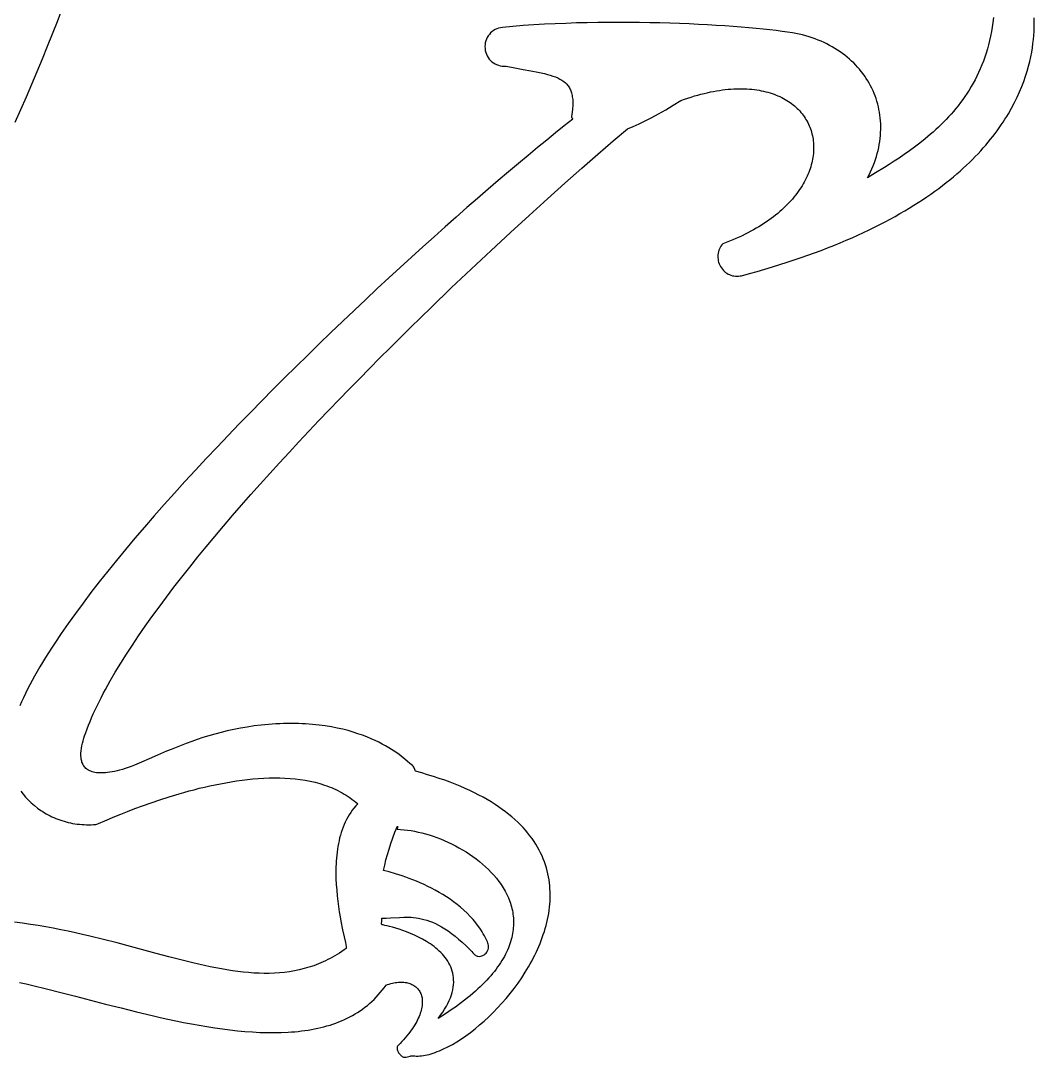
# Model space of a CAD drawing. Extents: x 0 to 113, y 52 to 137.
# Drawn here: x 64.05 to 78.8, y 57.71 to 72.79 of the extents above; entities that cross this region are included whole.
import ezdxf

# ---------------------------------------------------------------- set-up
doc = ezdxf.new("R2010")
doc.units = 0
doc.header["$MEASUREMENT"] = 0

msp = doc.modelspace()

# ---------------------------------------------------------------- linework, layer by layer
for points in [[(63.973, 71.313), (64.056, 71.498), (64.137, 71.683), (64.216, 71.867), (64.293, 72.051), (64.37, 72.234), (64.444, 72.417), (64.517, 72.599), (64.588, 72.779), (64.657, 72.96)], [(64.034, 58.794), (64.13, 58.773), (64.228, 58.75), (64.429, 58.702), (64.637, 58.649), (64.849, 58.594), (65.067, 58.538), (65.288, 58.48), (65.512, 58.423), (65.739, 58.366), (65.967, 58.312), (66.081, 58.286), (66.195, 58.261), (66.309, 58.237), (66.423, 58.213), (66.537, 58.192), (66.65, 58.171), (66.763, 58.152), (66.875, 58.134), (66.987, 58.118), (67.097, 58.104), (67.207, 58.092), (67.316, 58.082), (67.424, 58.074), (67.531, 58.068), (67.636, 58.065), (67.74, 58.064), (67.843, 58.066), (67.943, 58.07), (67.993, 58.073), (68.043, 58.077), (68.091, 58.082), (68.14, 58.088), (68.188, 58.094), (68.235, 58.101), (68.282, 58.109), (68.329, 58.118), (68.375, 58.128), (68.42, 58.138), (68.465, 58.149), (68.509, 58.161), (68.553, 58.174), (68.596, 58.188), (68.638, 58.203), (68.68, 58.219), (68.722, 58.236), (68.762, 58.254), (68.802, 58.272), (68.841, 58.292), (68.88, 58.313), (68.918, 58.335), (68.955, 58.357), (68.992, 58.381), (69.027, 58.406), (69.062, 58.432), (69.097, 58.459), (69.13, 58.487), (69.163, 58.517), (69.195, 58.547), (69.226, 58.579), (69.256, 58.612), (69.285, 58.646), (69.314, 58.681), (69.342, 58.717), (69.369, 58.755), (69.392, 58.763), (69.416, 58.771), (69.439, 58.777), (69.462, 58.783), (69.484, 58.788), (69.506, 58.792), (69.527, 58.795), (69.548, 58.797), (69.569, 58.798), (69.589, 58.798), (69.609, 58.798), (69.628, 58.797), (69.646, 58.795), (69.664, 58.792), (69.682, 58.788), (69.699, 58.784), (69.715, 58.779), (69.731, 58.773), (69.746, 58.766), (69.76, 58.759), (69.774, 58.751), (69.787, 58.742), (69.8, 58.732), (69.812, 58.722), (69.823, 58.711), (69.833, 58.7), (69.843, 58.688), (69.852, 58.675), (69.86, 58.661), (69.867, 58.647), (69.874, 58.632), (69.88, 58.617), (69.885, 58.601), (69.889, 58.585), (69.892, 58.568), (69.894, 58.55), (69.896, 58.532), (69.896, 58.513), (69.896, 58.494), (69.895, 58.474), (69.892, 58.454), (69.889, 58.433), (69.885, 58.412), (69.88, 58.39), (69.874, 58.368), (69.866, 58.346), (69.858, 58.323), (69.849, 58.299), (69.838, 58.275), (69.827, 58.251), (69.814, 58.226), (69.801, 58.201), (69.786, 58.176), (69.77, 58.15), (69.753, 58.124), (69.734, 58.098), (69.715, 58.071), (69.694, 58.044), (69.672, 58.016), (69.649, 57.989), (69.624, 57.961), (69.599, 57.933), (69.572, 57.904), (69.543, 57.875), (69.537, 57.867), (69.532, 57.858), (69.529, 57.848), (69.528, 57.838), (69.529, 57.827), (69.531, 57.816), (69.535, 57.805), (69.54, 57.793), (69.546, 57.782), (69.552, 57.771), (69.56, 57.76), (69.568, 57.75), (69.577, 57.741), (69.586, 57.732), (69.595, 57.724), (69.605, 57.717), (69.614, 57.712), (69.623, 57.708), (69.632, 57.706), (69.642, 57.705), (69.651, 57.706), (69.66, 57.707), (69.68, 57.712), (69.699, 57.717), (69.719, 57.723), (69.73, 57.725), (69.74, 57.726), (69.751, 57.727), (69.762, 57.726), (69.785, 57.724), (69.809, 57.723), (69.834, 57.723), (69.86, 57.724), (69.886, 57.727), (69.912, 57.73), (69.939, 57.735), (69.967, 57.741), (69.995, 57.748), (70.024, 57.756), (70.053, 57.765), (70.083, 57.775), (70.113, 57.787), (70.144, 57.799), (70.174, 57.812), (70.206, 57.826), (70.269, 57.858), (70.333, 57.893), (70.398, 57.931), (70.464, 57.974), (70.531, 58.019), (70.597, 58.068), (70.664, 58.12), (70.73, 58.175), (70.796, 58.233), (70.862, 58.294), (70.927, 58.357), (70.991, 58.423), (71.053, 58.491), (71.115, 58.561), (71.174, 58.633), (71.232, 58.708), (71.289, 58.784), (71.342, 58.862), (71.394, 58.942), (71.419, 58.982), (71.443, 59.023), (71.466, 59.064), (71.489, 59.105), (71.511, 59.147), (71.532, 59.189), (71.553, 59.231), (71.572, 59.274), (71.591, 59.317), (71.609, 59.36), (71.626, 59.403), (71.642, 59.446), (71.657, 59.49), (71.672, 59.534), (71.685, 59.578), (71.697, 59.622), (71.708, 59.666), (71.718, 59.71), (71.727, 59.755), (71.735, 59.799), (71.742, 59.843), (71.747, 59.888), (71.752, 59.933), (71.755, 59.977), (71.757, 60.022), (71.757, 60.066), (71.756, 60.111), (71.754, 60.155), (71.751, 60.2), (71.746, 60.244), (71.74, 60.288), (71.733, 60.332), (71.724, 60.376), (71.713, 60.42), (71.701, 60.463), (71.688, 60.507), (71.673, 60.55), (71.656, 60.593), (71.638, 60.636), (71.618, 60.678), (71.596, 60.721), (71.573, 60.763), (71.548, 60.805), (71.522, 60.846), (71.493, 60.887), (71.463, 60.928), (71.431, 60.968), (71.398, 61.008), (71.362, 61.048), (71.324, 61.087), (71.285, 61.126), (71.244, 61.164), (71.201, 61.202), (71.155, 61.24), (71.108, 61.277), (71.059, 61.313), (71.007, 61.349), (70.954, 61.385), (70.899, 61.42), (70.841, 61.454), (70.781, 61.488), (70.719, 61.521), (70.655, 61.554), (70.589, 61.586), (70.52, 61.617), (70.449, 61.648), (70.376, 61.678), (70.3, 61.707), (70.222, 61.736), (70.142, 61.763), (70.06, 61.791), (69.974, 61.817), (69.887, 61.843), (69.797, 61.868), (69.791, 61.88), (69.786, 61.892), (69.777, 61.915), (69.771, 61.927), (69.763, 61.939), (69.751, 61.951), (69.736, 61.964), (69.714, 61.982), (69.682, 62.01), (69.64, 62.045), (69.587, 62.086), (69.557, 62.109), (69.524, 62.133), (69.488, 62.158), (69.449, 62.183), (69.407, 62.209), (69.362, 62.235), (69.314, 62.262), (69.263, 62.288), (69.209, 62.315), (69.151, 62.34), (69.091, 62.366), (69.027, 62.39), (68.96, 62.414), (68.889, 62.437), (68.815, 62.458), (68.738, 62.478), (68.657, 62.496), (68.573, 62.512), (68.484, 62.527), (68.393, 62.539), (68.297, 62.549), (68.198, 62.556), (68.147, 62.559), (68.095, 62.561), (68.042, 62.562), (67.988, 62.562), (67.932, 62.562), (67.876, 62.561), (67.821, 62.559), (67.766, 62.556), (67.658, 62.549), (67.553, 62.539), (67.45, 62.526), (67.349, 62.511), (67.25, 62.494), (67.153, 62.475), (67.059, 62.454), (66.967, 62.432), (66.877, 62.408), (66.789, 62.382), (66.704, 62.356), (66.621, 62.329), (66.541, 62.301), (66.462, 62.272), (66.386, 62.244), (66.313, 62.215), (66.241, 62.186), (66.173, 62.157), (66.042, 62.101), (65.921, 62.048), (65.809, 61.999), (65.707, 61.956), (65.66, 61.937), (65.615, 61.921), (65.573, 61.906), (65.533, 61.894), (65.492, 61.883), (65.454, 61.874), (65.417, 61.865), (65.381, 61.858), (65.347, 61.853), (65.315, 61.848), (65.285, 61.845), (65.256, 61.843), (65.228, 61.842), (65.202, 61.843), (65.177, 61.844), (65.154, 61.846), (65.132, 61.85), (65.111, 61.854), (65.092, 61.859), (65.074, 61.866), (65.057, 61.873), (65.041, 61.881), (65.027, 61.889), (65.014, 61.899), (65.001, 61.909), (64.99, 61.92), (64.98, 61.932), (64.971, 61.944), (64.963, 61.957), (64.956, 61.97), (64.95, 61.984), (64.944, 61.999), (64.94, 62.014), (64.936, 62.029), (64.933, 62.045), (64.931, 62.062), (64.928, 62.095), (64.929, 62.13), (64.931, 62.166), (64.936, 62.202), (64.943, 62.238), (64.951, 62.275), (64.96, 62.312), (64.971, 62.348), (64.982, 62.383), (64.994, 62.417), (65.018, 62.482), (65.041, 62.54), (65.061, 62.589), (65.085, 62.645), (65.109, 62.702), (65.136, 62.76), (65.163, 62.818), (65.192, 62.877), (65.222, 62.937), (65.254, 62.997), (65.286, 63.059), (65.355, 63.183), (65.429, 63.31), (65.507, 63.439), (65.59, 63.57), (65.677, 63.704), (65.768, 63.839), (65.863, 63.977), (65.962, 64.116), (66.065, 64.257), (66.172, 64.4), (66.282, 64.544), (66.395, 64.69), (66.511, 64.836), (66.63, 64.985), (66.753, 65.134), (66.878, 65.284), (67.005, 65.435), (67.135, 65.587), (67.267, 65.739), (67.402, 65.892), (67.538, 66.045), (67.676, 66.199), (67.816, 66.353), (67.958, 66.507), (68.101, 66.661), (68.245, 66.815), (68.39, 66.969), (68.537, 67.122), (68.684, 67.275), (68.832, 67.428), (68.98, 67.579), (69.129, 67.73), (69.279, 67.881), (69.428, 68.03), (69.726, 68.325), (70.023, 68.615), (70.318, 68.899), (70.609, 69.175), (70.896, 69.445), (71.177, 69.705), (71.45, 69.956), (71.716, 70.197), (71.972, 70.426), (72.218, 70.644), (72.452, 70.848), (72.674, 71.039), (72.881, 71.215), (72.964, 71.249), (73.05, 71.288), (73.14, 71.331), (73.235, 71.38), (73.334, 71.434), (73.438, 71.493), (73.546, 71.558), (73.659, 71.628), (73.709, 71.646), (73.758, 71.663), (73.807, 71.678), (73.855, 71.693), (73.903, 71.706), (73.95, 71.719), (73.996, 71.731), (74.042, 71.741), (74.088, 71.751), (74.132, 71.76), (74.176, 71.768), (74.22, 71.775), (74.263, 71.781), (74.305, 71.786), (74.346, 71.79), (74.387, 71.793), (74.428, 71.796), (74.467, 71.797), (74.506, 71.798), (74.545, 71.798), (74.583, 71.797), (74.62, 71.796), (74.656, 71.793), (74.692, 71.79), (74.728, 71.786), (74.762, 71.781), (74.796, 71.776), (74.829, 71.77), (74.862, 71.763), (74.894, 71.755), (74.925, 71.747), (74.956, 71.738), (74.986, 71.728), (75.015, 71.718), (75.043, 71.707), (75.071, 71.696), (75.098, 71.684), (75.125, 71.671), (75.151, 71.657), (75.176, 71.643), (75.2, 71.629), (75.224, 71.614), (75.247, 71.598), (75.269, 71.582), (75.291, 71.565), (75.311, 71.548), (75.331, 71.53), (75.351, 71.512), (75.369, 71.494), (75.387, 71.475), (75.405, 71.455), (75.421, 71.435), (75.437, 71.415), (75.452, 71.394), (75.466, 71.372), (75.479, 71.351), (75.492, 71.329), (75.504, 71.306), (75.515, 71.284), (75.526, 71.261), (75.535, 71.237), (75.544, 71.213), (75.552, 71.189), (75.56, 71.165), (75.566, 71.14), (75.572, 71.115), (75.577, 71.09), (75.581, 71.065), (75.585, 71.039), (75.587, 71.013), (75.589, 70.987), (75.59, 70.961), (75.59, 70.935), (75.59, 70.908), (75.588, 70.881), (75.586, 70.854), (75.583, 70.827), (75.579, 70.8), (75.575, 70.773), (75.569, 70.745), (75.563, 70.718), (75.556, 70.69), (75.548, 70.663), (75.539, 70.635), (75.529, 70.607), (75.519, 70.579), (75.507, 70.552), (75.495, 70.524), (75.482, 70.496), (75.468, 70.468), (75.453, 70.44), (75.437, 70.413), (75.421, 70.385), (75.404, 70.357), (75.385, 70.33), (75.366, 70.303), (75.346, 70.275), (75.325, 70.248), (75.303, 70.221), (75.281, 70.194), (75.257, 70.167), (75.233, 70.141), (75.207, 70.114), (75.181, 70.088), (75.154, 70.062), (75.126, 70.036), (75.097, 70.01), (75.067, 69.985), (75.036, 69.96), (75.004, 69.935), (74.971, 69.91), (74.938, 69.886), (74.903, 69.862), (74.867, 69.838), (74.831, 69.815), (74.794, 69.791), (74.755, 69.769), (74.716, 69.746), (74.676, 69.724), (74.635, 69.703), (74.592, 69.681), (74.549, 69.66), (74.505, 69.64), (74.46, 69.62), (74.414, 69.6), (74.367, 69.581), (74.319, 69.562), (74.27, 69.544), (74.255, 69.527), (74.242, 69.508), (74.23, 69.489), (74.22, 69.469), (74.212, 69.448), (74.205, 69.427), (74.201, 69.405), (74.198, 69.384), (74.196, 69.361), (74.197, 69.339), (74.199, 69.317), (74.203, 69.295), (74.208, 69.273), (74.215, 69.252), (74.225, 69.231), (74.235, 69.21), (74.248, 69.191), (74.262, 69.172), (74.277, 69.155), (74.293, 69.14), (74.31, 69.126), (74.328, 69.113), (74.347, 69.102), (74.367, 69.093), (74.387, 69.085), (74.408, 69.078), (74.43, 69.074), (74.452, 69.071), (74.474, 69.07), (74.496, 69.071), (74.519, 69.074), (74.541, 69.078), (74.657, 69.109), (74.77, 69.141), (74.881, 69.173), (74.99, 69.206), (75.098, 69.239), (75.203, 69.273), (75.306, 69.307), (75.407, 69.341), (75.506, 69.376), (75.604, 69.411), (75.699, 69.447), (75.793, 69.483), (75.885, 69.519), (75.974, 69.556), (76.062, 69.593), (76.149, 69.631), (76.233, 69.668), (76.316, 69.707), (76.396, 69.745), (76.476, 69.784), (76.553, 69.823), (76.629, 69.862), (76.703, 69.901), (76.775, 69.941), (76.846, 69.981), (76.915, 70.021), (76.982, 70.062), (77.048, 70.102), (77.112, 70.143), (77.175, 70.184), (77.236, 70.225), (77.296, 70.266), (77.354, 70.308), (77.411, 70.349), (77.466, 70.391), (77.52, 70.433), (77.572, 70.475), (77.623, 70.516), (77.672, 70.558), (77.721, 70.6), (77.767, 70.643), (77.813, 70.685), (77.857, 70.727), (77.9, 70.769), (77.942, 70.811), (77.982, 70.853), (78.021, 70.895), (78.059, 70.937), (78.095, 70.979), (78.131, 71.021), (78.165, 71.063), (78.198, 71.105), (78.23, 71.147), (78.261, 71.188), (78.291, 71.23), (78.32, 71.271), (78.348, 71.313), (78.374, 71.354), (78.4, 71.394), (78.424, 71.435), (78.471, 71.516), (78.513, 71.596), (78.552, 71.675), (78.587, 71.753), (78.62, 71.83), (78.648, 71.906), (78.674, 71.98), (78.697, 72.053), (78.717, 72.125), (78.735, 72.194), (78.75, 72.263), (78.763, 72.329), (78.774, 72.394), (78.782, 72.456), (78.789, 72.517), (78.794, 72.575), (78.798, 72.631), (78.8, 72.685), (78.801, 72.736), (78.8, 72.785), (78.799, 72.831)], [(78.205, 72.833), (78.198, 72.764), (78.189, 72.696), (78.178, 72.63), (78.165, 72.565), (78.151, 72.501), (78.136, 72.438), (78.119, 72.377), (78.101, 72.317), (78.082, 72.258), (78.061, 72.2), (78.039, 72.144), (78.015, 72.089), (77.991, 72.034), (77.965, 71.981), (77.939, 71.929), (77.911, 71.879), (77.883, 71.829), (77.853, 71.78), (77.823, 71.733), (77.791, 71.686), (77.759, 71.64), (77.726, 71.596), (77.693, 71.552), (77.659, 71.51), (77.624, 71.468), (77.589, 71.427), (77.553, 71.388), (77.517, 71.349), (77.48, 71.311), (77.443, 71.274), (77.405, 71.238), (77.367, 71.203), (77.329, 71.168), (77.291, 71.135), (77.214, 71.07), (77.137, 71.008), (77.06, 70.95), (76.983, 70.894), (76.908, 70.841), (76.833, 70.79), (76.76, 70.743), (76.689, 70.697), (76.62, 70.654), (76.491, 70.574), (76.375, 70.502), (76.397, 70.546), (76.419, 70.591), (76.439, 70.635), (76.457, 70.679), (76.474, 70.724), (76.489, 70.768), (76.503, 70.812), (76.516, 70.857), (76.527, 70.901), (76.537, 70.945), (76.545, 70.989), (76.552, 71.032), (76.558, 71.076), (76.562, 71.119), (76.565, 71.162), (76.567, 71.205), (76.567, 71.247), (76.566, 71.29), (76.563, 71.332), (76.56, 71.373), (76.555, 71.415), (76.548, 71.456), (76.541, 71.496), (76.532, 71.537), (76.522, 71.576), (76.511, 71.616), (76.498, 71.655), (76.485, 71.693), (76.47, 71.731), (76.454, 71.769), (76.436, 71.806), (76.418, 71.842), (76.398, 71.878), (76.378, 71.913), (76.356, 71.948), (76.333, 71.982), (76.309, 72.016), (76.284, 72.049), (76.258, 72.081), (76.23, 72.112), (76.202, 72.143), (76.173, 72.173), (76.142, 72.202), (76.111, 72.231), (76.078, 72.259), (76.045, 72.286), (76.01, 72.312), (75.975, 72.337), (75.938, 72.361), (75.901, 72.385), (75.862, 72.408), (75.823, 72.429), (75.783, 72.45), (75.742, 72.47), (75.7, 72.489), (75.657, 72.507), (75.613, 72.524), (75.568, 72.54), (75.523, 72.554), (75.476, 72.568), (75.429, 72.581), (75.381, 72.592), (75.332, 72.603), (75.282, 72.612), (75.21, 72.623), (75.13, 72.633), (75.045, 72.644), (74.954, 72.654), (74.857, 72.665), (74.755, 72.675), (74.648, 72.685), (74.536, 72.694), (74.419, 72.703), (74.299, 72.712), (74.174, 72.72), (74.045, 72.727), (73.913, 72.734), (73.777, 72.741), (73.638, 72.746), (73.497, 72.751), (73.353, 72.756), (73.206, 72.759), (73.058, 72.762), (72.908, 72.763), (72.757, 72.764), (72.604, 72.763), (72.45, 72.762), (72.295, 72.759), (72.14, 72.755), (71.985, 72.75), (71.829, 72.744), (71.674, 72.736), (71.52, 72.727), (71.366, 72.717), (71.213, 72.705), (71.062, 72.691), (71.034, 72.687), (71.006, 72.68), (70.98, 72.671), (70.955, 72.659), (70.932, 72.645), (70.91, 72.628), (70.89, 72.61), (70.872, 72.59), (70.856, 72.568), (70.842, 72.545), (70.83, 72.521), (70.82, 72.495), (70.813, 72.468), (70.809, 72.441), (70.807, 72.412), (70.809, 72.383), (70.813, 72.355), (70.82, 72.327), (70.829, 72.301), (70.841, 72.276), (70.855, 72.253), (70.871, 72.231), (70.889, 72.211), (70.909, 72.192), (70.931, 72.176), (70.954, 72.162), (70.978, 72.15), (71.004, 72.14), (71.03, 72.133), (71.058, 72.129), (71.086, 72.127), (71.114, 72.128), (71.244, 72.103), (71.364, 72.08), (71.476, 72.059), (71.579, 72.039), (71.627, 72.029), (71.672, 72.018), (71.716, 72.007), (71.757, 71.996), (71.796, 71.983), (71.832, 71.97), (71.866, 71.956), (71.898, 71.94), (71.927, 71.923), (71.954, 71.905), (71.978, 71.885), (71.989, 71.874), (72, 71.863), (72.01, 71.851), (72.019, 71.839), (72.028, 71.826), (72.037, 71.813), (72.044, 71.799), (72.051, 71.784), (72.057, 71.769), (72.063, 71.753), (72.068, 71.737), (72.073, 71.72), (72.076, 71.702), (72.079, 71.683), (72.084, 71.644), (72.086, 71.602), (72.085, 71.556), (72.082, 71.507), (72.076, 71.455), (72.067, 71.399), (72.067, 71.392), (72.068, 71.386), (72.071, 71.381), (72.074, 71.376), (72.081, 71.366), (72.083, 71.361), (72.084, 71.355), (71.962, 71.258), (71.836, 71.157), (71.706, 71.051), (71.572, 70.942), (71.434, 70.828), (71.294, 70.71), (71.149, 70.589), (71.002, 70.463), (70.852, 70.335), (70.7, 70.203), (70.545, 70.068), (70.388, 69.93), (70.229, 69.789), (70.068, 69.645), (69.905, 69.498), (69.741, 69.349), (69.575, 69.198), (69.409, 69.045), (69.241, 68.89), (69.073, 68.732), (68.904, 68.573), (68.735, 68.413), (68.566, 68.251), (68.397, 68.088), (68.228, 67.923), (68.06, 67.758), (67.892, 67.592), (67.725, 67.425), (67.559, 67.257), (67.394, 67.089), (67.231, 66.921), (67.069, 66.753), (66.909, 66.585), (66.751, 66.417), (66.595, 66.249), (66.441, 66.082), (66.29, 65.915), (66.141, 65.749), (65.996, 65.584), (65.854, 65.42), (65.714, 65.258), (65.579, 65.096), (65.447, 64.936), (65.319, 64.778), (65.195, 64.622), (65.075, 64.467), (64.96, 64.315), (64.849, 64.164), (64.743, 64.017), (64.642, 63.871), (64.547, 63.729), (64.501, 63.658), (64.456, 63.589), (64.413, 63.52), (64.372, 63.452), (64.331, 63.385), (64.293, 63.318), (64.255, 63.252), (64.22, 63.188), (64.185, 63.124), (64.153, 63.06), (64.122, 62.998), (64.092, 62.937), (64.064, 62.876), (64.038, 62.817)], [(64.052, 61.578), (64.087, 61.533), (64.124, 61.489), (64.164, 61.447), (64.207, 61.407), (64.251, 61.368), (64.298, 61.331), (64.347, 61.297), (64.373, 61.28), (64.398, 61.264), (64.425, 61.249), (64.452, 61.234), (64.479, 61.22), (64.507, 61.206), (64.535, 61.193), (64.564, 61.181), (64.593, 61.17), (64.622, 61.159), (64.652, 61.149), (64.683, 61.139), (64.714, 61.13), (64.745, 61.123), (64.776, 61.115), (64.808, 61.109), (64.841, 61.103), (64.874, 61.099), (64.907, 61.095), (64.94, 61.092), (64.974, 61.09), (65.008, 61.088), (65.042, 61.088), (65.077, 61.089), (65.112, 61.09), (65.147, 61.093), (65.159, 61.097), (65.185, 61.108), (65.279, 61.148), (65.421, 61.207), (65.508, 61.243), (65.606, 61.282), (65.712, 61.323), (65.827, 61.365), (65.95, 61.409), (66.079, 61.453), (66.215, 61.496), (66.356, 61.539), (66.428, 61.56), (66.502, 61.58), (66.576, 61.599), (66.651, 61.619), (66.727, 61.637), (66.804, 61.654), (66.881, 61.671), (66.959, 61.686), (67.037, 61.701), (67.116, 61.714), (67.194, 61.727), (67.273, 61.737), (67.352, 61.747), (67.431, 61.755), (67.51, 61.761), (67.588, 61.766), (67.666, 61.769), (67.743, 61.77), (67.821, 61.77), (67.897, 61.767), (67.973, 61.763), (68.047, 61.756), (68.121, 61.747), (68.194, 61.736), (68.266, 61.722), (68.337, 61.706), (68.406, 61.687), (68.474, 61.666), (68.508, 61.654), (68.541, 61.642), (68.573, 61.629), (68.605, 61.615), (68.637, 61.601), (68.669, 61.586), (68.7, 61.57), (68.73, 61.553), (68.76, 61.536), (68.79, 61.517), (68.819, 61.499), (68.847, 61.479), (68.875, 61.458), (68.903, 61.437), (68.93, 61.415), (68.956, 61.392), (68.928, 61.362), (68.902, 61.332), (68.877, 61.3), (68.854, 61.268), (68.832, 61.234), (68.812, 61.2), (68.792, 61.164), (68.775, 61.128), (68.758, 61.091), (68.743, 61.053), (68.729, 61.015), (68.716, 60.976), (68.704, 60.936), (68.693, 60.896), (68.684, 60.855), (68.675, 60.814), (68.668, 60.772), (68.661, 60.731), (68.655, 60.688), (68.65, 60.646), (68.647, 60.603), (68.643, 60.561), (68.641, 60.518), (68.64, 60.475), (68.639, 60.389), (68.64, 60.304), (68.644, 60.219), (68.65, 60.136), (68.658, 60.054), (68.667, 59.975), (68.677, 59.897), (68.688, 59.823), (68.7, 59.751), (68.712, 59.684), (68.737, 59.56), (68.759, 59.456), (68.777, 59.374), (68.788, 59.318), (68.79, 59.3), (68.79, 59.29), (68.757, 59.267), (68.724, 59.244), (68.69, 59.222), (68.657, 59.201), (68.623, 59.181), (68.589, 59.162), (68.556, 59.144), (68.522, 59.126), (68.488, 59.11), (68.454, 59.094), (68.419, 59.079), (68.385, 59.064), (68.35, 59.051), (68.316, 59.038), (68.246, 59.015), (68.176, 58.995), (68.106, 58.977), (68.035, 58.962), (67.963, 58.95), (67.891, 58.94), (67.818, 58.933), (67.744, 58.928), (67.67, 58.926), (67.596, 58.926), (67.52, 58.927), (67.444, 58.931), (67.367, 58.937), (67.29, 58.944), (67.211, 58.954), (67.132, 58.965), (67.052, 58.977), (66.972, 58.991), (66.89, 59.007), (66.808, 59.023), (66.725, 59.041), (66.64, 59.06), (66.555, 59.08), (66.383, 59.123), (66.206, 59.169), (66.025, 59.217), (65.651, 59.318), (65.458, 59.369), (65.259, 59.419), (65.056, 59.469), (64.953, 59.493), (64.848, 59.516), (64.743, 59.539), (64.635, 59.561), (64.527, 59.582), (64.417, 59.602), (64.306, 59.621), (64.193, 59.639), (64.079, 59.656), (63.964, 59.671)]]:
    msp.add_lwpolyline(points)
msp.add_lwpolyline([(69.533, 61.066), (69.534, 61.063), (69.534, 61.058), (69.533, 61.044), (69.532, 61.029), (69.532, 61.024), (69.533, 61.022), (69.581, 61.02), (69.63, 61.016), (69.681, 61.011), (69.732, 61.003), (69.784, 60.994), (69.836, 60.983), (69.89, 60.97), (69.943, 60.956), (69.998, 60.94), (70.052, 60.922), (70.106, 60.903), (70.161, 60.882), (70.215, 60.859), (70.269, 60.835), (70.323, 60.809), (70.377, 60.782), (70.429, 60.754), (70.481, 60.724), (70.533, 60.693), (70.583, 60.66), (70.632, 60.626), (70.681, 60.591), (70.727, 60.554), (70.773, 60.516), (70.817, 60.477), (70.859, 60.437), (70.9, 60.395), (70.939, 60.353), (70.976, 60.309), (71.01, 60.264), (71.043, 60.218), (71.073, 60.171), (71.101, 60.123), (71.126, 60.074), (71.149, 60.024), (71.169, 59.973), (71.178, 59.947), (71.186, 59.921), (71.193, 59.894), (71.2, 59.868), (71.206, 59.841), (71.211, 59.814), (71.215, 59.787), (71.218, 59.76), (71.221, 59.732), (71.222, 59.704), (71.223, 59.676), (71.223, 59.648), (71.222, 59.62), (71.22, 59.591), (71.218, 59.563), (71.214, 59.534), (71.209, 59.505), (71.204, 59.476), (71.197, 59.446), (71.189, 59.417), (71.181, 59.387), (71.171, 59.357), (71.16, 59.327), (71.148, 59.297), (71.136, 59.266), (71.122, 59.236), (71.107, 59.205), (71.09, 59.174), (71.073, 59.144), (71.055, 59.113), (71.035, 59.081), (71.014, 59.05), (70.992, 59.019), (70.969, 58.987), (70.945, 58.955), (70.919, 58.924), (70.893, 58.892), (70.864, 58.86), (70.835, 58.828), (70.804, 58.796), (70.773, 58.763), (70.739, 58.731), (70.705, 58.699), (70.669, 58.666), (70.631, 58.633), (70.593, 58.601), (70.553, 58.568), (70.511, 58.535), (70.468, 58.502), (70.424, 58.469), (70.378, 58.436), (70.331, 58.403), (70.282, 58.37), (70.232, 58.337), (70.18, 58.303), (70.127, 58.27), (70.162, 58.316), (70.193, 58.361), (70.221, 58.405), (70.246, 58.448), (70.268, 58.49), (70.288, 58.532), (70.305, 58.572), (70.319, 58.612), (70.331, 58.65), (70.34, 58.688), (70.346, 58.725), (70.351, 58.761), (70.353, 58.797), (70.352, 58.831), (70.35, 58.865), (70.346, 58.897), (70.34, 58.929), (70.332, 58.96), (70.322, 58.991), (70.31, 59.02), (70.297, 59.049), (70.282, 59.077), (70.266, 59.104), (70.249, 59.131), (70.23, 59.156), (70.21, 59.181), (70.188, 59.205), (70.166, 59.229), (70.142, 59.251), (70.118, 59.273), (70.093, 59.294), (70.067, 59.315), (70.04, 59.335), (70.013, 59.354), (69.986, 59.372), (69.957, 59.39), (69.9, 59.423), (69.842, 59.454), (69.783, 59.482), (69.725, 59.507), (69.668, 59.53), (69.613, 59.551), (69.56, 59.569), (69.51, 59.585), (69.463, 59.598), (69.421, 59.609), (69.383, 59.618), (69.351, 59.625), (69.325, 59.63), (69.306, 59.633), (69.304, 59.644), (69.303, 59.656), (69.305, 59.681), (69.307, 59.706), (69.307, 59.718), (69.306, 59.73), (69.337, 59.729), (69.369, 59.73), (69.432, 59.733), (69.562, 59.741), (69.629, 59.744), (69.663, 59.744), (69.697, 59.744), (69.733, 59.742), (69.769, 59.739), (69.805, 59.735), (69.843, 59.729), (69.881, 59.721), (69.92, 59.712), (69.96, 59.7), (70.001, 59.686), (70.043, 59.669), (70.086, 59.65), (70.131, 59.628), (70.176, 59.603), (70.223, 59.575), (70.271, 59.543), (70.321, 59.508), (70.372, 59.469), (70.424, 59.426), (70.478, 59.379), (70.533, 59.328), (70.59, 59.272), (70.604, 59.258), (70.617, 59.242), (70.629, 59.227), (70.641, 59.213), (70.654, 59.2), (70.661, 59.194), (70.669, 59.189), (70.677, 59.184), (70.685, 59.181), (70.694, 59.178), (70.704, 59.176), (70.724, 59.174), (70.743, 59.176), (70.761, 59.18), (70.778, 59.187), (70.794, 59.196), (70.809, 59.208), (70.823, 59.221), (70.835, 59.237), (70.845, 59.255), (70.852, 59.273), (70.857, 59.291), (70.859, 59.31), (70.858, 59.33), (70.856, 59.349), (70.851, 59.368), (70.844, 59.387), (70.83, 59.416), (70.815, 59.445), (70.8, 59.474), (70.784, 59.502), (70.768, 59.529), (70.751, 59.556), (70.733, 59.583), (70.714, 59.609), (70.676, 59.66), (70.635, 59.709), (70.592, 59.756), (70.547, 59.802), (70.5, 59.846), (70.452, 59.888), (70.403, 59.928), (70.352, 59.967), (70.3, 60.004), (70.247, 60.039), (70.194, 60.073), (70.14, 60.105), (70.085, 60.136), (70.031, 60.165), (69.976, 60.192), (69.921, 60.218), (69.867, 60.243), (69.813, 60.266), (69.759, 60.288), (69.707, 60.308), (69.655, 60.327), (69.604, 60.345), (69.555, 60.361), (69.507, 60.376), (69.416, 60.403), (69.332, 60.424), (69.349, 60.5), (69.367, 60.577), (69.388, 60.655), (69.412, 60.734), (69.438, 60.814), (69.467, 60.896), (69.498, 60.98), (69.533, 61.066)], close=True)

doc.saveas('drawing.dxf')
